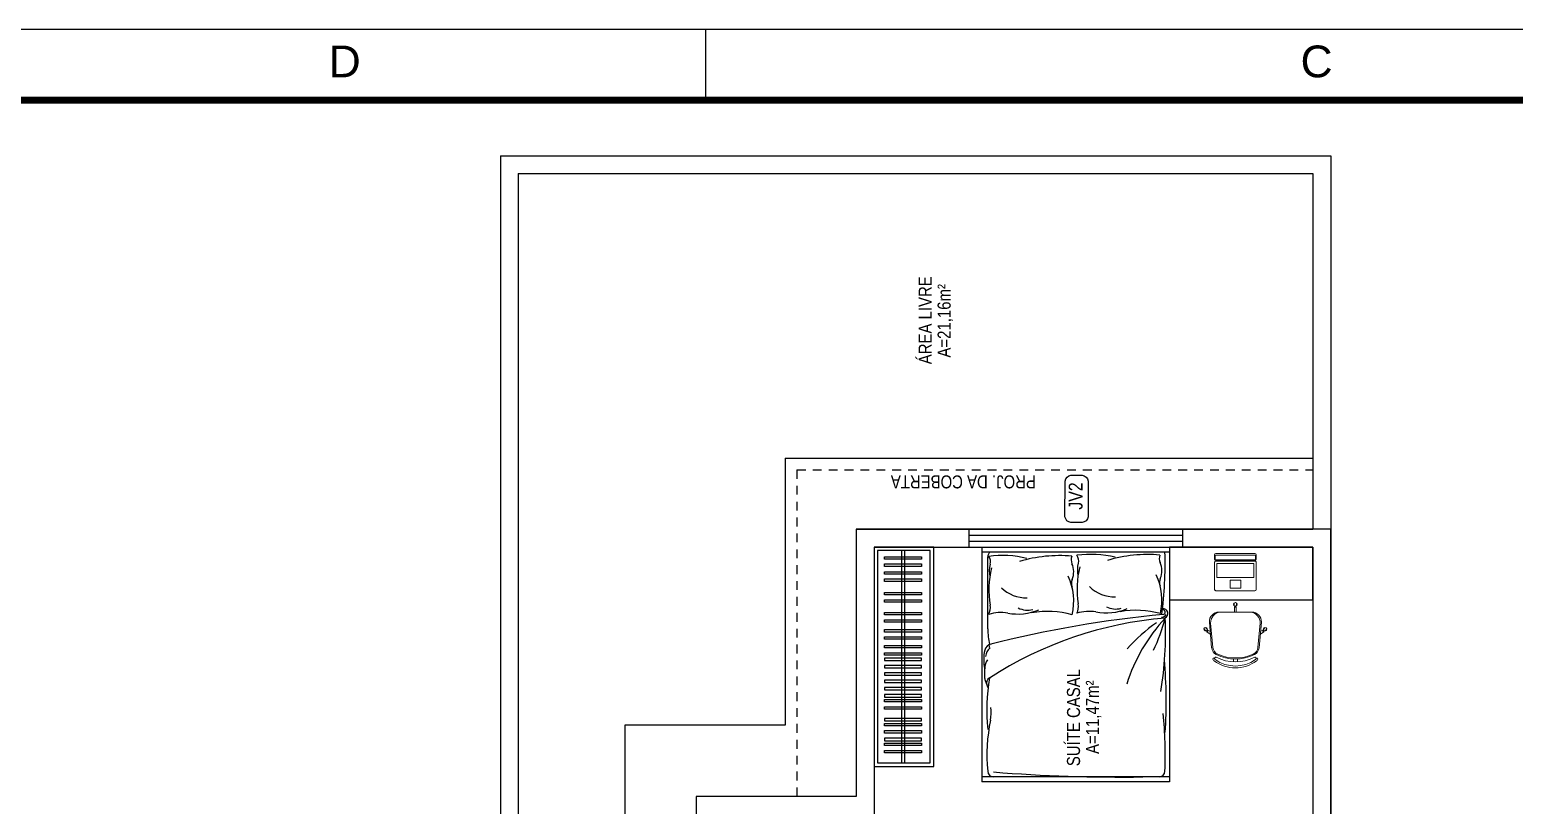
# Model space of a CAD drawing. Header units: millimetres. Extents: x 3923 to 4007, y 744 to 863.
# Drawn here: x 3944.05 to 3965.08, y 851.79 to 862.79 of the extents above; entities that cross this region are included whole.
import ezdxf
from ezdxf.enums import TextEntityAlignment as Align

# ---------------------------------------------------------------- set-up
doc = ezdxf.new("R2010")
doc.units = ezdxf.units.MM
doc.linetypes.add('HIDDEN2', pattern=[0.1875, 0.125, -0.0625])
for name, color, linetype in [('-HIDRO', 8, 'Continuous'), ('E-txt-g', 3, 'Continuous'), ("PRANCHA - PROJETU'S", 7, 'Continuous')]:
    doc.layers.add(name, color=color, linetype=linetype)
doc.layers.add('E-Lay-9', color=9, linetype='Continuous', lineweight=9)
doc.layers.add('E-Txt-W', color=7, linetype='Continuous', lineweight=20)
doc.styles.add('ARIAL', font='arial.ttf', dxfattribs={"height": 2})
doc.styles.add('F2', font='ARIALN.TTF')
doc.styles.add('REG60', font='romans.shx', dxfattribs={"width": 0.8, "height": 0.15})
doc.styles.add('REG80', font='romans.shx', dxfattribs={"width": 0.8, "height": 0.2})

# ---------------------------------------------------------------- blocks, each defined once
blk = doc.blocks.new('ADFSGASDFG')
at = {"layer": "PRANCHA - PROJETU'S", "color": 1}
for p, q in [((360.678, 107.346), (276.578, 107.346)), ((307.178, 106.346), (307.178, 107.346))]:
    blk.add_line(p, q, dxfattribs=at)
at = {"layer": "PRANCHA - PROJETU'S", "color": 4, "const_width": 0.1}
blk.add_lwpolyline([(279.078, 106.346), (359.678, 106.346), (359.678, 48.946), (279.078, 48.946)], close=True, dxfattribs=at)
at = {"layer": "PRANCHA - PROJETU'S", "color": 50, "linetype": 'Continuous', "style": 'ARIAL'}
for s, p in [('D', (302.065, 106.896)), ('C', (315.828, 106.896))]:
    blk.add_text(s, height=0.45, dxfattribs=at).set_placement(p, align=Align.MIDDLE)
blk = doc.blocks.new('TXT-AMB75')
at = {"layer": 'E-txt-g', "style": 'REG80', "width": 0.8, "flags": 8}
blk.add_attdef('TXT', text='', height=0.2, dxfattribs=at).set_placement((0.005, 0.296), align=Align.CENTER)
at = {"layer": 'E-Txt-W', "style": 'REG60', "width": 0.8, "flags": 8}
blk.add_attdef('TXT', text='', height=0.15, dxfattribs=at).set_placement((0.005, 0.027), align=Align.CENTER)
blk = doc.blocks.new('Cadeira')
at = {"layer": 'E-Lay-9', "color": 8}
for p, q in [((-0.139, 0), (0.139, 0)), ((-0.009, 0.054), (-0.009, 0.077)), ((-0.008, 0), (-0.008, 0.043)), ((-0.008, 0.043), (-0.006, 0.043)), ((0.006, 0.043), (0.007, 0.043)), ((0.007, 0), (0.007, 0.043)), ((0.01, 0.054), (0.01, 0.077)), ((-0.219, -0.084), (-0.2, -0.302)), ((-0.209, -0.094), (-0.19, -0.298)), ((0.209, -0.094), (0.19, -0.298)), ((0.219, -0.084), (0.2, -0.302)), ((-0.25, -0.159), (-0.265, -0.141)), ((-0.236, -0.147), (-0.251, -0.129)), ((-0.24, -0.165), (-0.241, -0.166)), ((-0.213, -0.185), (-0.241, -0.166)), ((-0.23, -0.156), (-0.231, -0.158)), ((-0.214, -0.162), (-0.23, -0.156)), ((0.213, -0.185), (0.241, -0.166)), ((0.214, -0.162), (0.23, -0.156)), ((0.23, -0.156), (0.231, -0.158)), ((0.236, -0.147), (0.251, -0.129)), ((0.24, -0.165), (0.241, -0.166)), ((0.25, -0.159), (0.265, -0.141)), ((-0.017, -0.396), (-0.017, -0.42)), ((0.017, -0.396), (0.017, -0.42))]:
    blk.add_line(p, q, dxfattribs=at)
blk.add_lwpolyline([(0.163, -0.381, -0.237888), (-0.163, -0.381, 0.605717), (-0.174, -0.395, 0.122717), (-0.17, -0.4, 0.323529), (0.17, -0.4, 0.122717), (0.174, -0.395, 0.605717)], format="xyb", close=True, dxfattribs=at)
for centre in [(0, 0.047), (-0.238, -0.158), (0.238, -0.158)]:
    blk.add_circle(centre, 0.005, dxfattribs=at)
for centre, radius, start, end in [((-0.139, -0.08), 0.08, 90, 182.5692), ((0, 0.065), 0.015, 281.6334, 257.4537), ((0, 0.048), 0.0075, 221.8103, 318.1897), ((0.139, -0.08), 0.08, 357.4308, 90), ((-0.12, -0.089), 0.0887, 95.5925, 183.2522), ((0.12, -0.089), 0.0887, 356.7478, 84.4075), ((-0.25, -0.144), 0.015, 322.5463, 298.3666), ((-0.239, -0.157), 0.0075, 261.8103, 358.1897), ((0.239, -0.157), 0.0075, 181.8103, 278.1897), ((0.25, -0.144), 0.015, 241.6334, 217.4537), ((-0.13, -0.296), 0.07, 185.1212, 243.6047), ((-0.12, -0.292), 0.07, 185.2999, 245.7361), ((0, -0.034), 0.362, 243.6047, 296.3953), ((0, -0.025), 0.362, 245.7361, 294.2639), ((0.12, -0.292), 0.07, 294.2639, 354.7001), ((0.13, -0.296), 0.07, 296.3953, 354.8788), ((-0.182, -0.396), 0.00782, 29.8109, 225.3255), ((-0.163, -0.39), 0.0275, 205.1455, 233.4571), ((0, -0.165), 0.305, 234.1238, 305.8762), ((-0.163, -0.39), 0.0125, 205.1455, 233.1301), ((0.182, -0.396), 0.00782, 314.6745, 150.1891), ((0.163, -0.39), 0.0275, 306.5429, 334.8545)]:
    blk.add_arc(centre, radius, start, end, dxfattribs=at)
blk = doc.blocks.new('Notebook')
at = {"layer": 'E-Lay-9', "color": 8}
for p, q in [((-0.175, 0.305), (-0.175, 0.3)), ((-0.175, 0.3), (-0.175, 0.265)), ((0.165, 0.315), (-0.165, 0.315)), ((-0.165, 0.255), (0.165, 0.255)), ((0.175, 0.3), (0.175, 0.305)), ((0.175, 0.265), (0.175, 0.3))]:
    blk.add_line(p, q, dxfattribs=at)
for points in [[(-0.165, 0.26), (0.165, 0.26, 0.414214), (0.17, 0.265), (0.17, 0.295, 0.414214), (0.165, 0.3), (-0.165, 0.3, 0.414214), (-0.17, 0.295), (-0.17, 0.265, 0.414214)], [(-0.165, 0), (0.165, 0, 0.414214), (0.175, 0.01), (0.175, 0.24, 0.414214), (0.165, 0.25), (-0.165, 0.25, 0.414214), (-0.175, 0.24), (-0.175, 0.01, 0.414214)]]:
    blk.add_lwpolyline(points, format="xyb", close=True, dxfattribs=at)
for points in [[(-0.105, 0.25), (-0.145, 0.25), (-0.145, 0.255), (-0.105, 0.255)], [(0.105, 0.25), (0.145, 0.25), (0.145, 0.255), (0.105, 0.255)], [(-0.155, 0.11), (0.155, 0.11), (0.155, 0.23), (-0.155, 0.23)], [(-0.045, 0.02), (0.045, 0.02), (0.045, 0.09), (-0.045, 0.09)]]:
    blk.add_lwpolyline(points, close=True, dxfattribs=at)
for centre, start, end in [((-0.165, 0.305), 90, 180), ((-0.165, 0.265), 180, 270), ((0.165, 0.305), 0, 90), ((0.165, 0.265), 270, 360)]:
    blk.add_arc(centre, 0.01, start, end, dxfattribs=at)

msp = doc.modelspace()

# ---------------------------------------------------------------- linework, layer by layer
at = {"layer": '-HIDRO', "linetype": 'Continuous'}
for p, q in [((3950.72, 861), (3962.48, 861)), ((3950.72, 861), (3950.72, 819)), ((3962.48, 861), (3962.48, 819)), ((3950.972, 860.748), (3962.228, 860.748)), ((3950.972, 860.748), (3950.972, 819.252)), ((3962.228, 860.748), (3962.228, 855.707)), ((3954.752, 856.715), (3962.228, 856.715)), ((3954.752, 856.715), (3954.752, 852.929)), ((3955.76, 855.707), (3957.356, 855.707)), ((3955.76, 855.707), (3955.76, 851.921)), ((3957.356, 855.707), (3957.356, 855.455)), ((3960.38, 855.707), (3962.228, 855.707)), ((3960.38, 855.707), (3960.38, 855.455)), ((3956.012, 855.455), (3957.356, 855.455)), ((3956.012, 855.455), (3956.012, 851.585)), ((3960.38, 855.455), (3962.228, 855.455)), ((3962.228, 855.455), (3962.228, 850.247)), ((3962.228, 855.455), (3962.228, 850.247)), ((3952.484, 852.929), (3952.484, 830.912)), ((3954.752, 852.929), (3952.484, 852.929)), ((3953.492, 851.921), (3953.492, 847.217)), ((3955.76, 851.921), (3953.492, 851.921))]:
    msp.add_line(p, q, dxfattribs=at)
at = {"layer": '-HIDRO', "linetype": 'HIDDEN2'}
for q in [(3962.228, 856.547), (3954.92, 851.921)]:
    msp.add_line((3954.92, 856.547), q, dxfattribs=at)
at = {"layer": '-HIDRO'}
for p, q in [((3957.356, 855.707), (3960.38, 855.707)), ((3957.356, 855.623), (3960.38, 855.623)), ((3957.356, 855.539), (3960.38, 855.539)), ((3956.401, 855.404), (3956.401, 852.397)), ((3956.443, 855.404), (3956.443, 852.397)), ((3957.356, 855.455), (3960.38, 855.455)), ((3957.539, 855.455), (3957.539, 852.126)), ((3957.539, 855.455), (3960.38, 855.455)), ((3960.198, 855.383), (3957.539, 855.383)), ((3957.622, 854.295), (3957.622, 855.317)), ((3960.198, 855.455), (3960.198, 852.126)), ((3957.58, 853.593), (3957.58, 853.756)), ((3957.585, 853.564), (3957.622, 853.465)), ((3960.198, 852.197), (3957.539, 852.197)), ((3960.198, 852.126), (3957.539, 852.126))]:
    msp.add_line(p, q, dxfattribs=at)
at = {"layer": '-HIDRO', "linetype": 'Continuous'}
msp.add_lwpolyline([(3958.8, 855.8, -0.331371), (3958.716, 855.884), (3958.717, 856.389, -0.332506), (3958.8, 856.473), (3958.959, 856.473, -0.330378), (3959.044, 856.389), (3959.043, 855.884, -0.331371), (3958.959, 855.8)], format="xyb", close=True, dxfattribs=at)
at = {"layer": '-HIDRO', "linetype": 'Continuous', "flags": 128}
msp.add_lwpolyline([(3962.228, 826.292), (3962.48, 826.292), (3962.48, 836.624), (3960.212, 836.624), (3960.212, 838.052), (3962.48, 838.052), (3962.48, 855.707), (3955.76, 855.707), (3955.76, 851.921), (3953.492, 851.921), (3953.492, 831.92), (3956.936, 831.92), (3956.936, 826.292), (3962.228, 826.292)], dxfattribs=at)
at = {"layer": '-HIDRO'}
for points in [[(3956.012, 855.455), (3956.012, 852.346), (3956.859, 852.346), (3956.859, 855.455)], [(3956.063, 855.404), (3956.063, 852.397), (3956.809, 852.397), (3956.809, 855.404)], [(3962.228, 854.707), (3962.228, 855.455), (3960.198, 855.455), (3960.198, 854.707)], [(3956.159, 852.641), (3956.159, 852.675), (3956.683, 852.675), (3956.683, 852.641)], [(3956.159, 852.538), (3956.159, 852.571), (3956.683, 852.571), (3956.683, 852.538)]]:
    msp.add_lwpolyline(points, close=True, dxfattribs=at)
at = {"layer": '-HIDRO', "ltscale": 0.5}
for points in [[(3956.159, 855.285), (3956.159, 855.318), (3956.683, 855.318), (3956.683, 855.285)], [(3956.159, 855.181), (3956.159, 855.215), (3956.683, 855.215), (3956.683, 855.181)], [(3956.159, 855.072), (3956.159, 855.105), (3956.683, 855.105), (3956.683, 855.072)], [(3956.159, 854.968), (3956.159, 855.002), (3956.683, 855.002), (3956.683, 854.968)], [(3956.159, 854.777), (3956.159, 854.811), (3956.683, 854.811), (3956.683, 854.777)], [(3956.159, 854.674), (3956.159, 854.707), (3956.683, 854.707), (3956.683, 854.674)], [(3956.159, 854.495), (3956.159, 854.529), (3956.683, 854.529), (3956.683, 854.495)], [(3956.159, 854.392), (3956.159, 854.425), (3956.683, 854.425), (3956.683, 854.392)], [(3956.159, 854.25), (3956.159, 854.284), (3956.683, 854.284), (3956.683, 854.25)], [(3956.159, 854.147), (3956.159, 854.18), (3956.683, 854.18), (3956.683, 854.147)], [(3956.159, 854.024), (3956.159, 854.058), (3956.683, 854.058), (3956.683, 854.024)], [(3956.159, 853.921), (3956.159, 853.954), (3956.683, 853.954), (3956.683, 853.921)], [(3956.159, 853.88), (3956.159, 853.846), (3956.683, 853.846), (3956.683, 853.88)], [(3956.159, 853.776), (3956.159, 853.743), (3956.683, 853.743), (3956.683, 853.776)], [(3956.159, 853.673), (3956.159, 853.639), (3956.683, 853.639), (3956.683, 853.673)], [(3956.159, 853.569), (3956.159, 853.536), (3956.683, 853.536), (3956.683, 853.569)], [(3956.159, 853.466), (3956.159, 853.432), (3956.683, 853.432), (3956.683, 853.466)], [(3956.159, 853.363), (3956.159, 853.329), (3956.683, 853.329), (3956.683, 853.363)], [(3956.159, 853.26), (3956.159, 853.294), (3956.683, 853.294), (3956.683, 853.26)], [(3956.159, 853.157), (3956.159, 853.19), (3956.683, 853.19), (3956.683, 853.157)], [(3956.159, 853.025), (3956.159, 852.991), (3956.683, 852.991), (3956.683, 853.025)], [(3956.159, 852.923), (3956.159, 852.956), (3956.683, 852.956), (3956.683, 852.923)], [(3956.159, 852.819), (3956.159, 852.853), (3956.683, 852.853), (3956.683, 852.819)], [(3956.159, 852.744), (3956.159, 852.71), (3956.683, 852.71), (3956.683, 852.744)]]:
    msp.add_lwpolyline(points, close=True, dxfattribs=at)
at = {"layer": '-HIDRO'}
for centre, radius, start, end in [((3957.705, 855.317), 0.083, 126.8699, 180), ((3957.829, 853.851), 1.484, 76.4268, 97.4901), ((3957.528, 855.245), 0.133, 344.8012, 35.6212), ((3958.636, 853.38), 1.953, 84.801, 106.7983), ((3958.94, 855.274), 0.137, 158.2876, 204.2123), ((3959.078, 853.867), 1.484, 76.4268, 97.4901), ((3958.777, 855.261), 0.133, 344.8012, 35.6212), ((3959.884, 853.396), 1.953, 84.801, 106.7983), ((3960.188, 855.29), 0.137, 158.2876, 204.2123), ((3954.562, 855.225), 5.572, 352.4678, 1.6297), ((3958.912, 854.845), 1.274, 165.74, 189.6289), ((3958.01, 855.114), 0.367, 164.8012, 192.688), ((3958.559, 855.103), 0.281, 337.1192, 24.2123), ((3960.161, 854.861), 1.274, 165.74, 189.6289), ((3959.258, 855.13), 0.367, 164.8012, 192.688), ((3959.807, 855.119), 0.281, 337.1192, 24.2123), ((3958.162, 855.224), 0.489, 224.9902, 272.1705), ((3957.993, 854.686), 0.847, 347.0138, 24.882), ((3958.949, 854.938), 0.143, 157.1192, 200.9839), ((3959.411, 855.239), 0.489, 224.9902, 272.1705), ((3959.241, 854.702), 0.847, 347.0138, 24.882), ((3960.197, 854.954), 0.143, 157.1192, 200.9839), ((3957.446, 854.596), 0.213, 333.0351, 9.6289), ((3957.811, 853.948), 0.579, 80.6074, 107.6402), ((3961.553, 838.787), 15.777, 95.2581, 104.3284), ((3958.05, 855.254), 0.749, 258.8783, 293.3122), ((3958.184, 854.84), 0.28, 242.3015, 285.8593), ((3958.476, 853.258), 1.284, 74.5503, 100.2362), ((3958.694, 854.612), 0.213, 333.0351, 9.6289), ((3959.06, 853.964), 0.579, 80.6074, 107.6402), ((3959.299, 855.27), 0.749, 258.8783, 293.3122), ((3959.433, 854.856), 0.28, 242.3015, 285.8593), ((3959.725, 853.274), 1.284, 74.5503, 100.2362), ((3960.086, 854.527), 0.0687, 265.5011, 337.3948), ((3960.1, 854.531), 0.0347, 281.8744, 98.7085), ((3960.106, 854.511), 0.0687, 296.0618, 98.3909), ((3958.677, 854.309), 1.055, 180.7687, 192.911), ((3960.586, 849.054), 5.413, 94.7637, 122.9046), ((3961.909, 852.791), 2.427, 136.9142, 162.7613), ((3961.388, 852.426), 2.392, 125.1272, 138.488), ((3957.899, 855.015), 2.308, 333.6904, 345.8106), ((3955.164, 854.231), 4.977, 350.4906, 2.5059), ((3957.693, 853.966), 0.116, 101.6131, 167.1173), ((3957.669, 854.043), 0.0276, 149.3024, 231.469), ((3958.155, 853.86), 0.59, 167.1173, 193.0714), ((3957.759, 853.745), 0.179, 142.2698, 183.3983), ((3957.759, 853.892), 0.168, 129.4016, 175.3151), ((3953.497, 853.267), 6.653, 356.1992, 5.0745), ((3957.663, 853.593), 0.083, 180, 200.2459), ((3957.663, 853.593), 0.083, 180, 200.2459), ((3957.687, 853.528), 0.083, 120.5128, 200.2459), ((3960.339, 853.148), 2.731, 170.4929, 185.822), ((3960.038, 852.512), 2.427, 168.3943, 185.485), ((3957.117, 853.109), 0.554, 348.6575, 7.5253), ((3954.348, 852.53), 5.788, 357.5236, 5.6003), ((3957.705, 852.28), 0.083, 180, 270), ((3959.496, 874.38), 22.185, 265.3697, 270.8295), ((3960.048, 852.28), 0.083, 270, 0)]:
    msp.add_arc(centre, radius, start, end, dxfattribs=at)

# ---------------------------------------------------------------- block references
ref = msp.add_blockref('TXT-AMB75', (3957.192, 858.663), dxfattribs=dict(at, xscale=-1.224719996570784, yscale=1.224719996570784, zscale=1.224719996570784, rotation=90))
ref.add_attrib('TXT', 'ÁREA LIVRE', dxfattribs={"layer": 'E-txt-g', "color": 2, "height": 0.1848, "rotation": 90, "style": 'F2'}).set_placement((3956.829, 858.668), align=Align.CENTER)
ref.add_attrib('TXT', 'A=21,16m²', dxfattribs={"layer": 'E-Txt-W', "height": 0.1848, "rotation": 90, "style": 'F2'}).set_placement((3957.097, 858.66), align=Align.CENTER)
at = {"layer": '-HIDRO', "yscale": 1.68, "zscale": 1.68}
for name, p, xscale in [('Notebook', (3961.129, 854.836, 5.52), -1.68), ('Cadeira', (3961.129, 854.533, 5.52), 1.68)]:
    msp.add_blockref(name, p, dxfattribs=dict(at, xscale=xscale))
at = {"layer": '-HIDRO'}
ref = msp.add_blockref('TXT-AMB75', (3959.292, 853.046), dxfattribs=dict(at, xscale=-1.224719996570784, yscale=1.224719996570784, zscale=1.224719996570784, rotation=90))
ref.add_attrib('TXT', 'SUÍTE CASAL', dxfattribs={"layer": 'E-txt-g', "color": 2, "height": 0.1848, "rotation": 90, "style": 'F2'}).set_placement((3958.929, 853.038), align=Align.CENTER)
ref.add_attrib('TXT', 'A=11,47m²', dxfattribs={"layer": 'E-Txt-W', "height": 0.1848, "rotation": 90, "style": 'F2'}).set_placement((3959.197, 853.043), align=Align.CENTER)
at = {"layer": "PRANCHA - PROJETU'S", "color": 1}
msp.add_blockref('ADFSGASDFG', (3646.451, 755.44), dxfattribs=at)

# ---------------------------------------------------------------- texts
at = {"layer": '-HIDRO', "linetype": 'Continuous', "style": 'F2'}
msp.add_text('PROJ. DA COBERTA', height=0.18433, rotation=180, dxfattribs=at).set_placement((3958.303, 856.47))
msp.add_text('JV2', height=0.1959, rotation=90, dxfattribs=at).set_placement((3958.769, 855.984, 2.876), align=Align.TOP_LEFT)

doc.saveas('drawing.dxf')
